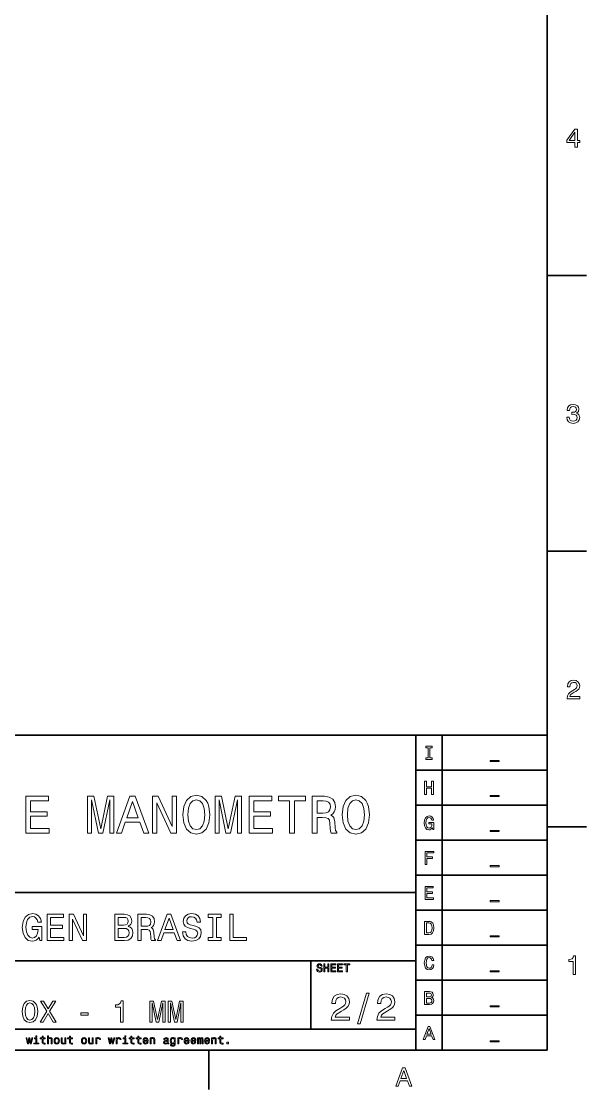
# Model space of a CAD drawing. Extents: x 0 to 594, y 0 to 420.
# Drawn here: x 483.9 to 591.5, y 2.5 to 205.8 of the extents above; entities that cross this region are included whole.
import ezdxf

# ---------------------------------------------------------------- set-up
doc = ezdxf.new("R2010")
doc.units = 0

msp = doc.modelspace()

# ---------------------------------------------------------------- linework, layer by layer
at = {"color": 7, "lineweight": 35}
for p, q in [((584, 10), (584, 410)), ((394, 70), (584, 70)), ((559, 10), (559, 70)), ((564, 10), (564, 70)), ((584, 70), (584, 10)), ((559, 63.333332), (584, 63.333332)), ((559, 56.666668), (584, 56.666668)), ((559, 50), (584, 50)), ((559, 43.333332), (584, 43.333332)), ((394, 40), (559, 40)), ((559, 36.666668), (584, 36.666668)), ((559, 30), (584, 30)), ((394, 27), (559, 27)), ((559, 23.333334), (584, 23.333334)), ((559, 16.666666), (584, 16.666666)), ((394, 14), (559, 14)), ((10, 10), (584, 10)), ((394, 10), (584, 10))]:
    msp.add_line(p, q, dxfattribs=at)
at = {"color": 7, "lineweight": 35, "ltscale": 0.1875}
for p, q in [((584, 157.5), (591.5, 157.5)), ((584, 105), (591.5, 105)), ((584, 52.5), (591.5, 52.5)), ((519.599976, 10), (519.599976, 2.5))]:
    msp.add_line(p, q, dxfattribs=at)
at = {"color": 7, "lineweight": 35, "ltscale": 0.325}
msp.add_line((539, 14), (539, 27), dxfattribs=at)
at = {"color": 7, "lineweight": 13}
for points in [[(589.277405, 181.916794), (589.731262, 181.916794), (589.731262, 182.784225), (590.23053, 182.784225), (590.23053, 183.187683), (589.731262, 183.187683), (589.731262, 185.341141), (589.272339, 185.341141), (587.739197, 183.228027), (587.739197, 182.784225), (589.277405, 182.784225)], [(588.162842, 183.187683), (589.277405, 184.756134), (589.277405, 183.187683)], [(587.729126, 130.51622), (587.729126, 130.480911), (587.809814, 129.996765), (588.046814, 129.633652), (588.420044, 129.401657), (588.914246, 129.315933), (589.438782, 129.401657), (589.832153, 129.623566), (590.08429, 129.976593), (590.175049, 130.430481), (590.134705, 130.728027), (590.023804, 130.970108), (589.842224, 131.156708), (589.600159, 131.292877), (589.927979, 131.565216), (590.043945, 131.998932), (589.968323, 132.392303), (589.751465, 132.68985), (589.398438, 132.87645), (588.914246, 132.942017), (588.460388, 132.861313), (588.112427, 132.63942), (587.885437, 132.286392), (587.809814, 131.817368), (587.809814, 131.782074), (588.258667, 131.782074), (588.299011, 132.104828), (588.430115, 132.336823), (588.641907, 132.478027), (588.939514, 132.528473), (589.201721, 132.488113), (589.393372, 132.382217), (589.509399, 132.210739), (589.554749, 131.97876), (589.509399, 131.731628), (589.388306, 131.565216), (589.176514, 131.46434), (588.889038, 131.434082), (588.692383, 131.439133), (588.692383, 131.04071), (588.939514, 131.050797), (589.257202, 131.005417), (589.494263, 130.884369), (589.635437, 130.687683), (589.685913, 130.430481), (589.630432, 130.13797), (589.484131, 129.921112), (589.252197, 129.784943), (588.944519, 129.739563), (588.626831, 129.789993), (588.394836, 129.941284), (588.248535, 130.183365), (588.193115, 130.51622)], [(587.76947, 76.916786), (590.175049, 76.916786), (590.175049, 77.350502), (588.273804, 77.350502), (588.3797, 77.587532), (588.561218, 77.784218), (589.121033, 78.142288), (589.418579, 78.293587), (589.751465, 78.510445), (589.988464, 78.762604), (590.124634, 79.060158), (590.175049, 79.398056), (590.089355, 79.821686), (589.852295, 80.154541), (589.489197, 80.366356), (589.020203, 80.442001), (588.536011, 80.35627), (588.167847, 80.119232), (587.930847, 79.740997), (587.850159, 79.241714), (587.850159, 79.171112), (588.309082, 79.171112), (588.309082, 79.211456), (588.354492, 79.554398), (588.490662, 79.806557), (588.70752, 79.967941), (588.994934, 80.023415), (589.287476, 79.972984), (589.504333, 79.846901), (589.645569, 79.650215), (589.695984, 79.403099), (589.660645, 79.171112), (589.564819, 78.974426), (589.403442, 78.802956), (589.18158, 78.651657), (588.884033, 78.490273), (588.389771, 78.177589), (588.041809, 77.844742), (587.835022, 77.441284), (587.76947, 76.931915)], [(561.33429, 65.659821), (560.87323, 65.659821), (560.87323, 65.357224), (562.126831, 65.357224), (562.126831, 65.659821), (561.66571, 65.659821), (561.66571, 67.554626), (562.126831, 67.554626), (562.126831, 67.857224), (560.87323, 67.857224), (560.87323, 67.554626), (561.33429, 67.554626)], [(573.132568, 65.140724), (573.132568, 64.938995), (574.867432, 64.938995), (574.867432, 65.140724)], [(560.664246, 58.690563), (560.999268, 58.690563), (560.999268, 59.864914), (562.000732, 59.864914), (562.000732, 58.690563), (562.332153, 58.690563), (562.332153, 61.190563), (562.000732, 61.190563), (562.000732, 60.171112), (560.999268, 60.171112), (560.999268, 61.190563), (560.664246, 61.190563)], [(484.737732, 51.333572), (489.175781, 51.333572), (489.175781, 52.180836), (485.66571, 52.180836), (485.66571, 54.551151), (488.792511, 54.551151), (488.792511, 55.388329), (485.66571, 55.388329), (485.66571, 57.486309), (489.095093, 57.486309), (489.095093, 58.333572), (484.737732, 58.333572)], [(496.478394, 51.333572), (497.255035, 51.333572), (497.255035, 57.688038), (498.566284, 51.333572), (499.433716, 51.333572), (500.734863, 57.688038), (500.734863, 51.333572), (501.521606, 51.333572), (501.521606, 58.333572), (500.291077, 58.333572), (499, 52.160664), (497.719025, 58.333572), (496.478394, 58.333572)], [(502.005768, 51.333572), (502.933716, 51.333572), (503.670013, 53.391209), (506.463989, 53.391209), (507.200287, 51.333572), (508.148407, 51.333572), (505.586456, 58.343658), (504.557617, 58.343658)], [(503.992798, 54.248558), (505.072052, 57.335014), (506.151306, 54.248558)], [(508.84436, 51.333572), (509.681549, 51.333572), (509.681549, 57.072765), (512.364563, 51.333572), (513.443787, 51.333572), (513.443787, 58.333572), (512.596558, 58.333572), (512.596558, 52.594379), (509.943787, 58.333572), (508.84436, 58.333572)], [(514.623901, 54.833572), (514.805481, 53.260086), (515.329956, 52.100143), (516.146973, 51.384007), (517.216125, 51.14193), (518.275208, 51.384007), (519.102295, 52.100143), (519.616699, 53.260086), (519.80835, 54.833572), (519.616699, 56.396973), (519.394775, 57.032421), (519.102295, 57.556915), (518.275208, 58.273052), (517.770874, 58.454609), (517.216125, 58.525215), (516.136902, 58.273052), (515.319885, 57.567001), (514.805481, 56.407059)], [(515.592224, 54.833572), (515.703186, 56.054031), (516.036011, 56.951729), (516.550415, 57.496395), (517.216125, 57.688038), (517.871765, 57.496395), (518.386169, 56.941643), (518.718994, 56.043945), (518.840027, 54.833572), (518.718994, 53.61311), (518.386169, 52.715416), (517.871765, 52.17075), (517.216125, 51.989193), (516.550415, 52.17075), (516.036011, 52.715416), (515.703186, 53.603024)], [(520.766541, 51.333572), (521.543213, 51.333572), (521.543213, 57.688038), (522.854431, 51.333572), (523.721924, 51.333572), (525.023071, 57.688038), (525.023071, 51.333572), (525.809814, 51.333572), (525.809814, 58.333572), (524.579224, 58.333572), (523.288208, 52.160664), (522.007202, 58.333572), (520.766541, 58.333572)], [(527.242065, 51.333572), (531.680115, 51.333572), (531.680115, 52.180836), (528.170044, 52.180836), (528.170044, 54.551151), (531.296814, 54.551151), (531.296814, 55.388329), (528.170044, 55.388329), (528.170044, 57.486309), (531.599426, 57.486309), (531.599426, 58.333572), (527.242065, 58.333572)], [(534.968262, 51.333572), (535.89624, 51.333572), (535.89624, 57.486309), (538.014404, 57.486309), (538.014404, 58.333572), (532.840027, 58.333572), (532.840027, 57.486309), (534.968262, 57.486309)], [(539.255005, 51.333572), (540.193054, 51.333572), (540.193054, 54.288902), (541.151306, 54.288902), (541.8573, 54.258644), (542.301147, 54.117435), (542.543213, 53.78458), (542.644043, 53.18948), (542.694519, 52.2817), (542.755005, 51.6866), (542.876099, 51.333572), (543.93512, 51.333572), (543.93512, 51.525215), (543.703125, 51.807636), (543.622437, 52.33213), (543.55188, 53.461815), (543.380371, 54.298988), (543.148376, 54.561237), (542.785278, 54.75288), (543.188721, 55.005043), (543.471191, 55.358067), (543.65271, 55.801872), (543.713257, 56.336456), (543.572021, 57.183716), (543.168579, 57.819164), (542.502869, 58.20245), (541.595093, 58.333572), (539.255005, 58.333572)], [(541.332825, 57.476223), (541.94812, 57.415707), (542.381836, 57.224064), (542.654175, 56.871037), (542.744934, 56.31628), (542.644043, 55.731266), (542.371765, 55.378242), (541.907776, 55.196686), (541.272339, 55.146252), (540.193054, 55.146252), (540.193054, 57.476223)], [(544.984131, 54.833572), (545.16571, 53.260086), (545.690186, 52.100143), (546.507202, 51.384007), (547.576355, 51.14193), (548.635437, 51.384007), (549.462524, 52.100143), (549.976929, 53.260086), (550.168579, 54.833572), (549.976929, 56.396973), (549.755005, 57.032421), (549.462524, 57.556915), (548.635437, 58.273052), (548.131104, 58.454609), (547.576355, 58.525215), (546.49707, 58.273052), (545.680115, 57.567001), (545.16571, 56.407059)], [(545.952454, 54.833572), (546.063354, 56.054031), (546.39624, 56.951729), (546.910645, 57.496395), (547.576355, 57.688038), (548.231995, 57.496395), (548.746399, 56.941643), (549.079224, 56.043945), (549.200256, 54.833572), (549.079224, 53.61311), (548.746399, 52.715416), (548.231995, 52.17075), (547.576355, 51.989193), (546.910645, 52.17075), (546.39624, 52.715416), (546.063354, 53.603024)], [(573.132568, 58.474064), (573.132568, 58.272335), (574.867432, 58.272335), (574.867432, 58.474064)], [(562.159241, 52.35891), (562.220459, 52.023895), (562.400574, 52.023895), (562.400574, 53.37476), (561.489197, 53.37476), (561.489197, 53.068565), (562.051147, 53.068565), (562.051147, 53.046951), (562.007935, 52.715538), (561.892639, 52.470581), (561.716125, 52.315681), (561.496399, 52.265251), (561.251465, 52.33009), (561.060547, 52.524616), (560.938049, 52.845222), (560.894836, 53.284702), (560.934448, 53.720581), (561.056946, 54.041187), (561.251465, 54.23571), (561.514404, 54.304153), (561.694519, 54.268131), (561.842224, 54.167267), (561.950317, 53.997959), (562.011536, 53.771015), (562.368164, 53.771015), (562.274475, 54.116837), (562.097961, 54.376202), (561.849426, 54.534702), (561.536011, 54.592339), (561.125366, 54.502281), (560.815552, 54.239311), (560.617432, 53.825047), (560.549011, 53.273895), (560.617432, 52.719139), (560.815552, 52.304874), (561.107361, 52.041908), (561.474792, 51.955452), (561.680115, 51.984268), (561.863831, 52.056316), (562.022339, 52.182396)], [(573.132568, 51.807396), (573.132568, 51.605667), (574.867432, 51.605667), (574.867432, 51.807396)], [(560.761536, 45.357231), (561.096558, 45.357231), (561.096558, 46.506367), (562.148438, 46.506367), (562.148438, 46.805359), (561.096558, 46.805359), (561.096558, 47.554638), (562.389771, 47.554638), (562.389771, 47.857231), (560.761536, 47.857231)], [(573.132568, 45.140732), (573.132568, 44.939003), (574.867432, 44.939003), (574.867432, 45.140732)], [(560.74353, 38.690563), (562.328552, 38.690563), (562.328552, 38.993156), (561.074951, 38.993156), (561.074951, 39.839699), (562.19165, 39.839699), (562.19165, 40.138691), (561.074951, 40.138691), (561.074951, 40.88797), (562.299744, 40.88797), (562.299744, 41.190563), (560.74353, 41.190563)], [(573.132568, 38.474064), (573.132568, 38.272335), (574.867432, 38.272335), (574.867432, 38.474064)], [(487.306915, 31.551153), (487.429382, 30.881124), (487.789612, 30.881124), (487.789612, 33.582855), (485.966858, 33.582855), (485.966858, 32.970463), (487.090759, 32.970463), (487.090759, 32.927235), (487.004303, 32.264408), (486.773773, 31.774496), (486.420746, 31.464699), (485.981262, 31.363834), (485.491333, 31.493517), (485.109497, 31.882565), (484.864532, 32.523777), (484.778076, 33.402737), (484.85733, 34.274498), (485.102295, 34.915707), (485.491333, 35.304756), (486.017273, 35.441643), (486.377502, 35.369598), (486.672913, 35.16787), (486.889038, 34.82925), (487.011536, 34.375362), (487.724792, 34.375362), (487.537445, 35.067001), (487.184418, 35.585735), (486.687317, 35.902737), (486.060516, 36.018013), (485.239197, 35.837898), (484.619598, 35.311958), (484.223328, 34.483429), (484.086456, 33.381126), (484.223328, 32.271614), (484.619598, 31.443085), (485.203156, 30.917147), (485.938019, 30.744236), (486.348694, 30.801874), (486.716125, 30.945967), (487.033142, 31.198128)], [(488.812683, 30.881124), (491.982697, 30.881124), (491.982697, 31.486311), (489.475494, 31.486311), (489.475494, 33.179394), (491.708923, 33.179394), (491.708923, 33.777378), (489.475494, 33.777378), (489.475494, 35.275936), (491.925049, 35.275936), (491.925049, 35.881126), (488.812683, 35.881126)], [(493.020172, 30.881124), (493.618134, 30.881124), (493.618134, 34.980549), (495.534576, 30.881124), (496.305481, 30.881124), (496.305481, 35.881126), (495.700287, 35.881126), (495.700287, 31.7817), (493.805481, 35.881126), (493.020172, 35.881126)], [(504.237732, 33.582855), (504.742065, 34.000721), (504.871765, 34.2817), (504.914978, 34.627522), (504.82132, 35.16787), (504.540344, 35.556915), (504.086456, 35.79467), (503.452454, 35.881126), (501.672913, 35.881126), (501.672913, 30.881124), (503.553314, 30.881124), (504.223328, 30.981989), (504.720459, 31.277378), (505.030243, 31.745678), (505.138306, 32.379684), (505.073486, 32.804756), (504.900574, 33.157784), (504.619598, 33.417149)], [(503.315552, 33.806198), (502.335724, 33.806198), (502.335724, 35.283142), (503.373199, 35.283142), (503.762238, 35.239914), (504.036011, 35.110229), (504.201721, 34.886887), (504.259369, 34.555477), (504.194519, 34.224064), (504.021606, 33.993515), (503.726227, 33.849422)], [(506.067719, 30.881124), (506.737732, 30.881124), (506.737732, 32.992077), (507.42218, 32.992077), (507.926514, 32.970463), (508.2435, 32.869598), (508.416412, 32.631844), (508.488464, 32.206772), (508.524475, 31.558357), (508.567719, 31.133286), (508.654175, 30.881124), (509.410645, 30.881124), (509.410645, 31.018013), (509.244934, 31.219742), (509.187317, 31.594381), (509.136871, 32.401299), (509.014404, 32.999279), (508.848694, 33.1866), (508.589325, 33.323486), (508.877502, 33.503601), (509.079254, 33.755764), (509.208923, 34.072765), (509.252167, 34.454613), (509.151306, 35.059799), (508.863098, 35.513687), (508.387604, 35.787464), (507.739197, 35.881126), (506.067719, 35.881126)], [(507.55188, 35.268734), (507.991333, 35.225506), (508.301147, 35.088615), (508.495667, 34.836456), (508.560516, 34.440201), (508.488464, 34.022335), (508.293945, 33.770172), (507.962524, 33.640491), (507.508636, 33.604469), (506.737732, 33.604469), (506.737732, 35.268734)], [(509.82132, 30.881124), (510.484131, 30.881124), (511.010071, 32.350864), (513.005737, 32.350864), (513.531677, 30.881124), (514.208923, 30.881124), (512.378967, 35.888329), (511.644073, 35.888329)], [(511.240631, 32.963257), (512.011536, 35.16787), (512.78241, 32.963257)], [(515.210388, 32.530979), (514.554749, 32.530979), (514.698853, 31.767292), (515.059082, 31.205332), (515.613831, 30.866714), (516.363098, 30.744236), (517.105164, 30.85951), (517.659912, 31.176514), (518.012939, 31.673632), (518.142639, 32.32925), (518.034546, 32.920029), (517.731995, 33.301872), (517.242065, 33.554035), (516.586426, 33.741356), (516.024475, 33.878242), (515.657043, 34.036743), (515.44812, 34.267292), (515.383301, 34.627522), (515.44812, 34.951729), (515.635437, 35.196686), (515.923645, 35.362392), (516.319885, 35.420029), (516.723328, 35.347984), (517.040344, 35.153458), (517.249268, 34.82925), (517.350159, 34.389771), (518.005737, 34.389771), (518.005737, 34.404179), (517.890503, 35.081413), (517.55188, 35.585735), (517.018738, 35.902737), (516.298279, 36.010807), (515.649841, 35.902737), (515.145508, 35.600143), (514.821289, 35.131844), (514.706055, 34.526657), (514.799683, 33.986313), (515.073486, 33.618877), (515.505737, 33.37392), (516.096558, 33.1866), (516.680115, 33.020893), (517.119568, 32.862392), (517.386169, 32.631844), (517.479797, 32.257206), (517.393372, 31.87536), (517.170044, 31.587177), (516.831421, 31.407061), (516.391907, 31.349424), (515.902039, 31.428675), (515.527344, 31.659222), (515.289612, 32.033863)], [(520.354492, 31.486311), (519.432251, 31.486311), (519.432251, 30.881124), (521.939453, 30.881124), (521.939453, 31.486311), (521.017273, 31.486311), (521.017273, 35.275936), (521.939453, 35.275936), (521.939453, 35.881126), (519.432251, 35.881126), (519.432251, 35.275936), (520.354492, 35.275936)], [(523.560547, 30.881124), (526.773804, 30.881124), (526.773804, 31.486311), (524.223328, 31.486311), (524.223328, 35.881126), (523.560547, 35.881126)], [(503.47406, 31.479107), (502.335724, 31.479107), (502.335724, 33.201008), (503.40921, 33.201008), (503.863098, 33.150578), (504.187317, 32.999279), (504.381836, 32.739914), (504.446686, 32.365273), (504.381836, 31.969021), (504.201721, 31.695246), (503.899139, 31.529539)], [(561.496399, 34.523895), (560.664246, 34.523895), (560.664246, 32.023895), (561.496399, 32.023895), (561.889038, 32.103146), (562.180847, 32.344501), (562.360962, 32.737152), (562.425781, 33.273895), (562.368164, 33.821445), (562.296143, 34.037582), (562.195251, 34.210495), (561.903442, 34.444645), (561.712524, 34.502281)], [(561.471191, 34.224903), (561.744934, 34.170868), (561.932251, 34.005165), (562.043945, 33.709774), (562.079956, 33.273895), (562.040344, 32.852425), (561.92865, 32.557037), (561.737732, 32.380524), (561.471191, 32.322887), (560.999268, 32.322887), (560.999268, 34.224903)], [(573.132568, 31.807396), (573.132568, 31.605667), (574.867432, 31.605667), (574.867432, 31.807396)], [(540.309082, 25.413544), (540.112366, 25.413544), (540.15564, 25.184437), (540.263672, 25.015848), (540.430115, 24.914265), (540.654907, 24.87752), (540.877502, 24.912102), (541.043945, 25.007204), (541.149841, 25.15634), (541.188782, 25.353025), (541.156311, 25.530258), (541.065552, 25.644812), (540.918579, 25.720461), (540.721924, 25.776655), (540.553284, 25.817722), (540.443054, 25.865273), (540.380432, 25.934437), (540.360962, 26.042505), (540.380432, 26.139769), (540.436584, 26.213255), (540.523071, 26.262968), (540.641907, 26.280258), (540.762939, 26.258644), (540.858093, 26.200287), (540.920776, 26.103025), (540.950989, 25.97118), (541.147705, 25.97118), (541.147705, 25.975504), (541.113098, 26.178673), (541.011536, 26.329969), (540.851563, 26.425072), (540.635437, 26.457491), (540.440918, 26.425072), (540.289612, 26.334293), (540.192383, 26.193804), (540.157776, 26.012247), (540.185852, 25.850143), (540.268005, 25.739912), (540.397705, 25.666426), (540.574951, 25.610229), (540.75, 25.560518), (540.881836, 25.512968), (540.961792, 25.443804), (540.989929, 25.331411), (540.963989, 25.216858), (540.896973, 25.130402), (540.79541, 25.076368), (540.663574, 25.059076), (540.516541, 25.082851), (540.404175, 25.152016), (540.332825, 25.264408)], [(562.083557, 26.286623), (562.011536, 25.984028), (561.892639, 25.767891), (561.726929, 25.634605), (561.53241, 25.591377), (561.298279, 25.656219), (561.114563, 25.850742), (560.992065, 26.167746), (560.952454, 26.607227), (560.992065, 27.043106), (561.110962, 27.363712), (561.294678, 27.558235), (561.53241, 27.62668), (561.705322, 27.590656), (561.853027, 27.489792), (561.968323, 27.327688), (562.047546, 27.104345), (562.389771, 27.104345), (562.281677, 27.446564), (562.09436, 27.705931), (561.838623, 27.868034), (561.53241, 27.925671), (561.150574, 27.835613), (560.858765, 27.583452), (560.671448, 27.169188), (560.606628, 26.607227), (560.671448, 26.045267), (560.858765, 25.631002), (561.150574, 25.375238), (561.53241, 25.288784), (561.867432, 25.357227), (562.137634, 25.548149), (562.328552, 25.861549), (562.429382, 26.286623)], [(588.909241, 24.416786), (589.368164, 24.416786), (589.368164, 27.942001), (589.025208, 27.942001), (588.934448, 27.634365), (588.752869, 27.427593), (588.475525, 27.306557), (588.092224, 27.266211), (588.092224, 26.90814), (588.909241, 26.90814)], [(541.450317, 24.918587), (541.651306, 24.918587), (541.651306, 25.623198), (542.252136, 25.623198), (542.252136, 24.918587), (542.450989, 24.918587), (542.450989, 26.418587), (542.252136, 26.418587), (542.252136, 25.806915), (541.651306, 25.806915), (541.651306, 26.418587), (541.450317, 26.418587)], [(542.799011, 24.918587), (543.75, 24.918587), (543.75, 25.100143), (542.997864, 25.100143), (542.997864, 25.608068), (543.667847, 25.608068), (543.667847, 25.787462), (542.997864, 25.787462), (542.997864, 26.23703), (543.732727, 26.23703), (543.732727, 26.418587), (542.799011, 26.418587)], [(544.100159, 24.918587), (545.051147, 24.918587), (545.051147, 25.100143), (544.299011, 25.100143), (544.299011, 25.608068), (544.968994, 25.608068), (544.968994, 25.787462), (544.299011, 25.787462), (544.299011, 26.23703), (545.033875, 26.23703), (545.033875, 26.418587), (544.100159, 26.418587)], [(545.755737, 24.918587), (545.95459, 24.918587), (545.95459, 26.23703), (546.408508, 26.23703), (546.408508, 26.418587), (545.299683, 26.418587), (545.299683, 26.23703), (545.755737, 26.23703)], [(573.132568, 25.14073), (573.132568, 24.939001), (574.867432, 24.939001), (574.867432, 25.14073)], [(542.904907, 15.700288), (546.341553, 15.700288), (546.341553, 16.319885), (543.625366, 16.319885), (543.776672, 16.658501), (544.036072, 16.939482), (544.835754, 17.451008), (545.260803, 17.667147), (545.736328, 17.976944), (546.074951, 18.337175), (546.26947, 18.762247), (546.341553, 19.244957), (546.219055, 19.850143), (545.880432, 20.325647), (545.361694, 20.628242), (544.69165, 20.736311), (544, 20.613832), (543.47406, 20.275215), (543.135498, 19.734871), (543.020203, 19.021614), (543.020203, 18.92075), (543.675842, 18.92075), (543.675842, 18.978386), (543.740662, 19.4683), (543.935181, 19.828529), (544.244995, 20.059078), (544.65564, 20.138329), (545.073486, 20.066282), (545.383301, 19.886166), (545.585022, 19.605186), (545.657104, 19.252161), (545.606628, 18.92075), (545.469788, 18.639769), (545.239197, 18.394812), (544.922241, 18.178675), (544.497131, 17.948126), (543.791077, 17.50144), (543.293945, 17.025936), (542.998596, 16.449568), (542.904907, 15.721902)], [(547.876099, 15.030259), (548.37323, 15.030259), (550.11676, 20.837175), (549.612427, 20.837175)], [(551.579285, 15.700288), (555.015869, 15.700288), (555.015869, 16.319885), (552.299744, 16.319885), (552.45105, 16.658501), (552.710388, 16.939482), (553.510132, 17.451008), (553.935181, 17.667147), (554.410706, 17.976944), (554.749329, 18.337175), (554.943848, 18.762247), (555.015869, 19.244957), (554.893372, 19.850143), (554.55481, 20.325647), (554.036072, 20.628242), (553.366028, 20.736311), (552.674377, 20.613832), (552.148438, 20.275215), (551.809814, 19.734871), (551.69458, 19.021614), (551.69458, 18.92075), (552.350159, 18.92075), (552.350159, 18.978386), (552.415039, 19.4683), (552.609558, 19.828529), (552.919312, 20.059078), (553.330017, 20.138329), (553.747864, 20.066282), (554.057678, 19.886166), (554.259399, 19.605186), (554.331421, 19.252161), (554.281006, 18.92075), (554.144104, 18.639769), (553.913574, 18.394812), (553.596558, 18.178675), (553.171509, 17.948126), (552.465454, 17.50144), (551.968323, 17.025936), (551.672913, 16.449568), (551.579285, 15.721902)], [(561.950317, 20.041426), (562.202454, 20.250359), (562.267273, 20.39085), (562.288879, 20.563761), (562.242065, 20.833933), (562.101563, 21.028458), (561.874634, 21.147333), (561.557617, 21.190561), (560.667847, 21.190561), (560.667847, 18.690561), (561.608093, 18.690561), (561.943115, 18.740993), (562.19165, 18.888687), (562.346558, 19.122837), (562.400574, 19.43984), (562.368164, 19.652376), (562.281677, 19.82889), (562.141235, 19.958572)], [(561.489197, 20.153097), (560.999268, 20.153097), (560.999268, 20.891569), (561.518005, 20.891569), (561.712524, 20.869957), (561.849426, 20.805115), (561.932251, 20.693443), (561.961121, 20.527737), (561.92865, 20.36203), (561.842224, 20.246758), (561.694519, 20.174711)], [(484.048981, 17.360229), (484.15271, 16.461096), (484.452423, 15.798271), (484.919281, 15.389049), (485.530243, 15.25072), (486.135437, 15.389049), (486.608063, 15.798271), (486.902008, 16.461096), (487.011505, 17.360229), (486.902008, 18.253601), (486.775208, 18.616714), (486.608063, 18.916426), (486.135437, 19.325649), (485.847229, 19.429394), (485.530243, 19.46974), (484.913513, 19.325649), (484.446655, 18.92219), (484.15271, 18.259365)], [(484.602295, 17.360229), (484.66568, 18.057636), (484.855896, 18.570604), (485.149841, 18.881844), (485.530243, 18.991354), (485.904877, 18.881844), (486.198822, 18.564842), (486.389038, 18.051872), (486.458191, 17.360229), (486.389038, 16.662825), (486.198822, 16.149857), (485.904877, 15.838616), (485.530243, 15.73487), (485.149841, 15.838616), (484.855896, 16.149857), (484.66568, 16.657061)], [(487.472595, 15.36023), (488.077789, 15.36023), (488.994232, 16.979828), (489.927948, 15.36023), (490.538879, 15.36023), (489.288177, 17.417868), (490.475494, 19.365993), (489.893341, 19.365993), (489.011505, 17.884726), (488.146942, 19.365993), (487.541779, 19.365993), (488.723328, 17.412104)], [(502.775208, 15.36023), (503.299683, 15.36023), (503.299683, 19.38905), (502.907776, 19.38905), (502.804016, 19.037464), (502.596527, 18.801153), (502.27951, 18.662825), (501.841492, 18.616714), (501.841492, 18.207493), (502.775208, 18.207493)], [(508.377502, 15.36023), (508.82132, 15.36023), (508.82132, 18.991354), (509.570587, 15.36023), (510.066254, 15.36023), (510.809784, 18.991354), (510.809784, 15.36023), (511.259338, 15.36023), (511.259338, 19.360229), (510.556183, 19.360229), (509.81842, 15.832853), (509.086426, 19.360229), (508.377502, 19.360229)], [(511.84726, 15.36023), (512.291077, 15.36023), (512.291077, 18.991354), (513.040344, 15.36023), (513.536011, 15.36023), (514.279541, 18.991354), (514.279541, 15.36023), (514.729065, 15.36023), (514.729065, 19.360229), (514.02594, 19.360229), (513.288147, 15.832853), (512.556152, 19.360229), (511.84726, 19.360229)], [(561.56842, 18.989553), (560.999268, 18.989553), (560.999268, 19.850504), (561.536011, 19.850504), (561.763, 19.825287), (561.925049, 19.74964), (562.022339, 19.619957), (562.054749, 19.432636), (562.022339, 19.234509), (561.932251, 19.097622), (561.781006, 19.014769)], [(573.132568, 18.474064), (573.132568, 18.272335), (574.867432, 18.272335), (574.867432, 18.474064)], [(495.242065, 16.680115), (496.636871, 16.680115), (496.636871, 17.135447), (495.242065, 17.135447)], [(560.404907, 12.023895), (560.736328, 12.023895), (560.999268, 12.758765), (561.997131, 12.758765), (562.260071, 12.023895), (562.598694, 12.023895), (561.683716, 14.527497), (561.316284, 14.527497)], [(485.257233, 11.214337), (485.430115, 12.199928), (485.603027, 11.214337), (485.784607, 11.214337), (486.069885, 12.375), (485.886169, 12.375), (485.693817, 11.389409), (485.523071, 12.375), (485.335022, 12.375), (485.164276, 11.389409), (484.971924, 12.375), (484.790344, 12.375), (485.075684, 11.214337)], [(486.865295, 11.37428), (486.865295, 12.336096), (486.376831, 12.336096), (486.376831, 12.173991), (486.67511, 12.173991), (486.67511, 11.37428), (486.286041, 11.37428), (486.286041, 11.214337), (487.258667, 11.214337), (487.258667, 11.37428)], [(486.871765, 12.766211), (486.670776, 12.766211), (486.670776, 12.550073), (486.871765, 12.550073)], [(487.840088, 12.173991), (487.840088, 11.59258), (487.853058, 11.404539), (487.913574, 11.274856), (488.034607, 11.199207), (488.239929, 11.173271), (488.464722, 11.184078), (488.464722, 11.348343), (488.300446, 11.335375), (488.151306, 11.352666), (488.07135, 11.4067), (488.036774, 11.497478), (488.030273, 11.625), (488.030273, 12.173991), (488.464722, 12.173991), (488.464722, 12.336096), (488.030273, 12.336096), (488.030273, 12.675432), (487.840088, 12.675432), (487.840088, 12.336096), (487.511536, 12.336096), (487.511536, 12.173991)], [(488.8862, 11.214337), (489.076385, 11.214337), (489.076385, 11.884366), (489.095856, 12.037825), (489.158508, 12.150216), (489.255798, 12.21938), (489.385468, 12.245317), (489.489227, 12.223703), (489.554077, 12.165346), (489.586487, 12.068084), (489.59729, 11.938401), (489.59729, 11.214337), (489.787476, 11.214337), (489.787476, 11.977305), (489.778839, 12.130764), (489.739929, 12.258286), (489.612427, 12.375), (489.413574, 12.416066), (489.305481, 12.400937), (489.212555, 12.359871), (489.134766, 12.295029), (489.076385, 12.206412), (489.076385, 12.766211), (488.8862, 12.766211)], [(490.131165, 11.793588), (490.165741, 11.5299), (490.265167, 11.335375), (490.422943, 11.214337), (490.634766, 11.173271), (490.844421, 11.214337), (491.002197, 11.333214), (491.101624, 11.527738), (491.138367, 11.793588), (491.101624, 12.057277), (491.002197, 12.253963), (490.844421, 12.372839), (490.634766, 12.416066), (490.422943, 12.372839), (490.265167, 12.251801), (490.165741, 12.057277)], [(490.325684, 11.79575), (490.345123, 11.990274), (490.40564, 12.130764), (490.502899, 12.217219), (490.634766, 12.247478), (490.764435, 12.217219), (490.861694, 12.132925), (490.922211, 11.990274), (490.943848, 11.79575), (490.922211, 11.599064), (490.861694, 11.456412), (490.764435, 11.369957), (490.634766, 11.341859), (490.502899, 11.369957), (490.40564, 11.456412), (490.345123, 11.599064)], [(492.383301, 12.375), (492.193115, 12.375), (492.193115, 11.704971), (492.171509, 11.549352), (492.108826, 11.43696), (492.011566, 11.367796), (491.884033, 11.346182), (491.78244, 11.363473), (491.71759, 11.415346), (491.680847, 11.503963), (491.672211, 11.629323), (491.672211, 12.375), (491.482025, 12.375), (491.482025, 11.612032), (491.488495, 11.458573), (491.529572, 11.331052), (491.654938, 11.214337), (491.855927, 11.173271), (491.963989, 11.188401), (492.056946, 11.227305), (492.136902, 11.294309), (492.201752, 11.391571), (492.201752, 11.214337), (492.383301, 11.214337)], [(493.044708, 12.173991), (493.044708, 11.59258), (493.057678, 11.404539), (493.118195, 11.274856), (493.239227, 11.199207), (493.44455, 11.173271), (493.669342, 11.184078), (493.669342, 11.348343), (493.505066, 11.335375), (493.355957, 11.352666), (493.27597, 11.4067), (493.241394, 11.497478), (493.234894, 11.625), (493.234894, 12.173991), (493.669342, 12.173991), (493.669342, 12.336096), (493.234894, 12.336096), (493.234894, 12.675432), (493.044708, 12.675432), (493.044708, 12.336096), (492.716187, 12.336096), (492.716187, 12.173991)], [(495.335754, 11.793588), (495.370361, 11.5299), (495.469788, 11.335375), (495.627563, 11.214337), (495.839355, 11.173271), (496.049011, 11.214337), (496.206818, 11.333214), (496.306213, 11.527738), (496.342987, 11.793588), (496.306213, 12.057277), (496.206818, 12.253963), (496.049011, 12.372839), (495.839355, 12.416066), (495.627563, 12.372839), (495.469788, 12.251801), (495.370361, 12.057277)], [(495.530304, 11.79575), (495.549744, 11.990274), (495.61026, 12.130764), (495.70752, 12.217219), (495.839355, 12.247478), (495.969055, 12.217219), (496.066315, 12.132925), (496.126831, 11.990274), (496.148438, 11.79575), (496.126831, 11.599064), (496.066315, 11.456412), (495.969055, 11.369957), (495.839355, 11.341859), (495.70752, 11.369957), (495.61026, 11.456412), (495.549744, 11.599064)], [(497.587952, 12.375), (497.397736, 12.375), (497.397736, 11.704971), (497.376129, 11.549352), (497.313446, 11.43696), (497.216187, 11.367796), (497.088654, 11.346182), (496.987061, 11.363473), (496.922241, 11.415346), (496.885498, 11.503963), (496.876831, 11.629323), (496.876831, 12.375), (496.686646, 12.375), (496.686646, 11.612032), (496.693115, 11.458573), (496.734192, 11.331052), (496.859558, 11.214337), (497.060547, 11.173271), (497.16864, 11.188401), (497.261566, 11.227305), (497.341553, 11.294309), (497.406372, 11.391571), (497.406372, 11.214337), (497.587952, 11.214337)], [(498.065613, 11.214337), (498.255798, 11.214337), (498.255798, 11.877882), (498.275269, 12.037825), (498.333618, 12.152378), (498.428711, 12.221542), (498.556244, 12.245317), (498.651337, 12.230187), (498.722656, 12.18696), (498.7659, 12.113473), (498.781006, 12.01405), (498.973389, 12.01405), (498.947449, 12.189121), (498.876129, 12.314482), (498.757263, 12.39013), (498.595154, 12.416066), (498.484924, 12.398775), (498.389801, 12.355548), (498.305511, 12.282061), (498.238525, 12.182637), (498.238525, 12.375), (498.065613, 12.375)], [(500.871094, 11.214337), (501.044006, 12.199928), (501.216919, 11.214337), (501.398468, 11.214337), (501.683777, 12.375), (501.500061, 12.375), (501.307678, 11.389409), (501.136932, 12.375), (500.948883, 12.375), (500.778137, 11.389409), (500.585785, 12.375), (500.404236, 12.375), (500.689514, 11.214337)], [(501.969055, 11.214337), (502.159271, 11.214337), (502.159271, 11.877882), (502.178711, 12.037825), (502.237091, 12.152378), (502.332184, 12.221542), (502.459717, 12.245317), (502.55481, 12.230187), (502.626129, 12.18696), (502.669373, 12.113473), (502.684479, 12.01405), (502.876831, 12.01405), (502.850922, 12.189121), (502.779602, 12.314482), (502.660706, 12.39013), (502.498596, 12.416066), (502.388367, 12.398775), (502.293274, 12.355548), (502.208984, 12.282061), (502.141968, 12.182637), (502.141968, 12.375), (501.969055, 12.375)], [(503.780304, 11.37428), (503.780304, 12.336096), (503.29184, 12.336096), (503.29184, 12.173991), (503.590118, 12.173991), (503.590118, 11.37428), (503.20105, 11.37428), (503.20105, 11.214337), (504.173676, 11.214337), (504.173676, 11.37428)], [(503.786804, 12.766211), (503.585785, 12.766211), (503.585785, 12.550073), (503.786804, 12.550073)], [(504.755096, 12.173991), (504.755096, 11.59258), (504.768066, 11.404539), (504.828583, 11.274856), (504.949615, 11.199207), (505.154968, 11.173271), (505.37973, 11.184078), (505.37973, 11.348343), (505.215454, 11.335375), (505.066345, 11.352666), (504.986359, 11.4067), (504.951782, 11.497478), (504.945313, 11.625), (504.945313, 12.173991), (505.37973, 12.173991), (505.37973, 12.336096), (504.945313, 12.336096), (504.945313, 12.675432), (504.755096, 12.675432), (504.755096, 12.336096), (504.426575, 12.336096), (504.426575, 12.173991)], [(506.056244, 12.173991), (506.056244, 11.59258), (506.069214, 11.404539), (506.12973, 11.274856), (506.250793, 11.199207), (506.456116, 11.173271), (506.680908, 11.184078), (506.680908, 11.348343), (506.516632, 11.335375), (506.367493, 11.352666), (506.287537, 11.4067), (506.25293, 11.497478), (506.24646, 11.625), (506.24646, 12.173991), (506.680908, 12.173991), (506.680908, 12.336096), (506.24646, 12.336096), (506.24646, 12.675432), (506.056244, 12.675432), (506.056244, 12.336096), (505.727722, 12.336096), (505.727722, 12.173991)], [(507.268799, 11.739553), (508.029602, 11.739553), (508.031769, 11.82817), (507.997192, 12.076729), (507.902069, 12.262609), (507.750793, 12.375), (507.549774, 12.416066), (507.353088, 12.372839), (507.201782, 12.251801), (507.104523, 12.055116), (507.069946, 11.79575), (507.102356, 11.5299), (507.199615, 11.335375), (507.348755, 11.214337), (507.543274, 11.173271), (507.711884, 11.201369), (507.85022, 11.274856), (507.951782, 11.391571), (508.010132, 11.547191), (507.822113, 11.547191), (507.783203, 11.460735), (507.72699, 11.395893), (507.567078, 11.34402), (507.443848, 11.367796), (507.350922, 11.443444), (507.290405, 11.566643), (507.268799, 11.733069)], [(507.268799, 11.899496), (507.292572, 12.048632), (507.350922, 12.158862), (507.439545, 12.225864), (507.556244, 12.24964), (507.670807, 12.225864), (507.75943, 12.158862), (507.813477, 12.048632), (507.832916, 11.899496)], [(508.403503, 11.214337), (508.593719, 11.214337), (508.593719, 11.884366), (508.613159, 12.037825), (508.675842, 12.150216), (508.773132, 12.21938), (508.902802, 12.245317), (509.006531, 12.223703), (509.071381, 12.165346), (509.103821, 12.068084), (509.114624, 11.938401), (509.114624, 11.214337), (509.30481, 11.214337), (509.30481, 11.977305), (509.296173, 12.130764), (509.257263, 12.258286), (509.129761, 12.375), (508.930908, 12.416066), (508.820679, 12.400937), (508.727722, 12.359871), (508.647766, 12.290707), (508.585083, 12.197767), (508.585083, 12.375), (508.403503, 12.375)], [(511.695313, 11.365634), (511.695313, 11.35915), (511.706116, 11.285663), (511.738525, 11.233789), (511.874695, 11.192723), (511.980621, 11.210014), (511.980621, 11.356989), (511.935242, 11.350505), (511.874695, 11.378602), (511.863892, 11.465057), (511.863892, 12.065923), (511.837952, 12.21938), (511.762329, 12.32745), (511.630463, 12.392291), (511.44458, 12.416066), (511.263031, 12.39013), (511.129028, 12.316643), (511.044739, 12.202089), (511.016632, 12.050793), (511.016632, 12.037825), (511.187378, 12.037825), (511.202515, 12.128603), (511.250061, 12.193444), (511.327881, 12.232349), (511.43811, 12.247478), (511.544006, 12.236671), (511.619659, 12.204251), (511.665039, 12.148055), (511.680176, 12.070245), (511.671539, 11.979467), (511.636963, 11.934078), (511.550507, 11.912464), (511.388397, 11.895173), (511.202515, 11.856268), (511.070679, 11.787104), (510.992859, 11.679035), (510.969086, 11.519093), (510.990692, 11.376441), (511.057709, 11.270534), (511.165771, 11.20353), (511.314911, 11.179755), (511.51593, 11.225144)], [(513.210449, 11.266211), (513.210449, 12.375), (513.02887, 12.375), (513.02887, 12.18696), (512.879761, 12.357709), (512.78894, 12.400937), (512.687378, 12.416066), (512.503662, 12.372839), (512.361023, 12.251801), (512.268066, 12.057277), (512.235657, 11.79575), (512.268066, 11.532061), (512.361023, 11.337536), (512.503662, 11.214337), (512.687378, 11.173271), (512.791138, 11.188401), (512.877563, 11.227305), (513.02887, 11.391571), (513.02887, 11.227305), (513.011597, 11.097623), (512.96405, 11.004683), (512.873291, 10.950648), (512.737122, 10.931196), (512.618225, 10.944164), (512.533936, 10.976585), (512.484192, 11.032782), (512.469116, 11.10843), (512.2854, 11.10843), (512.2854, 11.099784), (512.313477, 10.961455), (512.399902, 10.857709), (512.538269, 10.790707), (512.726318, 10.766931), (512.95105, 10.799352), (513.10022, 10.89013), (513.184509, 11.047911)], [(512.432373, 11.79575), (512.451782, 11.988112), (512.510132, 12.130764), (512.600952, 12.215057), (512.721985, 12.245317), (512.849487, 12.215057), (512.94458, 12.130764), (513.00293, 11.988112), (513.024536, 11.79575), (513.00293, 11.599064), (512.94458, 11.458573), (512.849487, 11.372118), (512.721985, 11.34402), (512.600952, 11.372118), (512.510132, 11.458573), (512.451782, 11.601225)], [(513.679443, 11.214337), (513.86969, 11.214337), (513.86969, 11.877882), (513.889099, 12.037825), (513.94751, 12.152378), (514.042603, 12.221542), (514.170105, 12.245317), (514.265198, 12.230187), (514.336548, 12.18696), (514.379761, 12.113473), (514.394897, 12.01405), (514.587219, 12.01405), (514.561279, 12.189121), (514.48999, 12.314482), (514.371094, 12.39013), (514.208984, 12.416066), (514.098755, 12.398775), (514.003662, 12.355548), (513.919373, 12.282061), (513.852356, 12.182637), (513.852356, 12.375), (513.679443, 12.375)], [(515.075745, 11.739553), (515.836548, 11.739553), (515.838684, 11.82817), (515.804077, 12.076729), (515.708984, 12.262609), (515.557739, 12.375), (515.356689, 12.416066), (515.160034, 12.372839), (515.008728, 12.251801), (514.911438, 12.055116), (514.876892, 11.79575), (514.909302, 11.5299), (515.006531, 11.335375), (515.155701, 11.214337), (515.35022, 11.173271), (515.518799, 11.201369), (515.657104, 11.274856), (515.758728, 11.391571), (515.817078, 11.547191), (515.629028, 11.547191), (515.590149, 11.460735), (515.533936, 11.395893), (515.374023, 11.34402), (515.250793, 11.367796), (515.157837, 11.443444), (515.097351, 11.566643), (515.075745, 11.733069)], [(515.075745, 11.899496), (515.099487, 12.048632), (515.157837, 12.158862), (515.24646, 12.225864), (515.363159, 12.24964), (515.477722, 12.225864), (515.566345, 12.158862), (515.620361, 12.048632), (515.639832, 11.899496)], [(516.376892, 11.739553), (517.137695, 11.739553), (517.139832, 11.82817), (517.105286, 12.076729), (517.010132, 12.262609), (516.858887, 12.375), (516.657837, 12.416066), (516.461182, 12.372839), (516.309875, 12.251801), (516.212585, 12.055116), (516.17804, 11.79575), (516.210449, 11.5299), (516.307739, 11.335375), (516.456848, 11.214337), (516.651367, 11.173271), (516.819946, 11.201369), (516.958313, 11.274856), (517.059875, 11.391571), (517.118225, 11.547191), (516.930176, 11.547191), (516.891296, 11.460735), (516.835083, 11.395893), (516.675171, 11.34402), (516.551941, 11.367796), (516.458984, 11.443444), (516.398499, 11.566643), (516.376892, 11.733069)], [(516.376892, 11.899496), (516.400635, 12.048632), (516.458984, 12.158862), (516.547607, 12.225864), (516.664307, 12.24964), (516.77887, 12.225864), (516.867493, 12.158862), (516.92157, 12.048632), (516.940979, 11.899496)], [(517.435974, 11.214337), (517.611023, 11.214337), (517.611023, 11.990274), (517.621826, 12.106989), (517.654236, 12.191282), (517.703979, 12.240994), (517.768799, 12.260447), (517.820679, 12.243155), (517.855286, 12.199928), (517.872559, 12.126441), (517.879028, 12.029179), (517.879028, 11.214337), (518.043335, 11.214337), (518.043335, 11.990274), (518.054077, 12.104827), (518.086548, 12.189121), (518.138428, 12.240994), (518.203247, 12.260447), (518.255127, 12.243155), (518.289673, 12.199928), (518.31134, 12.029179), (518.31134, 11.214337), (518.486389, 11.214337), (518.486389, 12.016211), (518.475586, 12.182637), (518.440979, 12.310159), (518.371826, 12.387968), (518.25946, 12.416066), (518.127625, 12.372839), (518.026001, 12.247478), (517.946045, 12.370678), (517.812012, 12.416066), (517.688843, 12.372839), (517.604553, 12.251801), (517.604553, 12.375), (517.435974, 12.375)], [(518.979187, 11.739553), (519.73999, 11.739553), (519.742188, 11.82817), (519.707581, 12.076729), (519.612488, 12.262609), (519.461182, 12.375), (519.260132, 12.416066), (519.063477, 12.372839), (518.91217, 12.251801), (518.814941, 12.055116), (518.780334, 11.79575), (518.812744, 11.5299), (518.910034, 11.335375), (519.059143, 11.214337), (519.253662, 11.173271), (519.422241, 11.201369), (519.560608, 11.274856), (519.66217, 11.391571), (519.72052, 11.547191), (519.532471, 11.547191), (519.493591, 11.460735), (519.437378, 11.395893), (519.277466, 11.34402), (519.154236, 11.367796), (519.06134, 11.443444), (519.000793, 11.566643), (518.979187, 11.733069)], [(518.979187, 11.899496), (519.00293, 12.048632), (519.06134, 12.158862), (519.149902, 12.225864), (519.266663, 12.24964), (519.381226, 12.225864), (519.469849, 12.158862), (519.523865, 12.048632), (519.543335, 11.899496)], [(520.113892, 11.214337), (520.304138, 11.214337), (520.304138, 11.884366), (520.323547, 12.037825), (520.38623, 12.150216), (520.483521, 12.21938), (520.613159, 12.245317), (520.716919, 12.223703), (520.781799, 12.165346), (520.814209, 12.068084), (520.825012, 11.938401), (520.825012, 11.214337), (521.015198, 11.214337), (521.015198, 11.977305), (521.006592, 12.130764), (520.967651, 12.258286), (520.840149, 12.375), (520.641296, 12.416066), (520.531067, 12.400937), (520.43811, 12.359871), (520.358154, 12.290707), (520.295471, 12.197767), (520.295471, 12.375), (520.113892, 12.375)], [(521.670105, 12.173991), (521.670105, 11.59258), (521.683105, 11.404539), (521.743591, 11.274856), (521.864624, 11.199207), (522.069946, 11.173271), (522.294739, 11.184078), (522.294739, 11.348343), (522.130493, 11.335375), (521.981323, 11.352666), (521.901367, 11.4067), (521.866821, 11.497478), (521.860291, 11.625), (521.860291, 12.173991), (522.294739, 12.173991), (522.294739, 12.336096), (521.860291, 12.336096), (521.860291, 12.675432), (521.670105, 12.675432), (521.670105, 12.336096), (521.341553, 12.336096), (521.341553, 12.173991)], [(561.114563, 13.064961), (561.5, 14.167267), (561.885437, 13.064961)], [(511.673706, 11.620677), (511.647766, 11.508286), (511.578613, 11.42183), (511.474854, 11.365634), (511.347321, 11.346182), (511.265198, 11.356989), (511.206848, 11.391571), (511.170105, 11.452089), (511.159302, 11.536384), (511.167938, 11.612032), (511.202515, 11.666066), (511.340851, 11.726585), (511.51593, 11.752522), (511.673706, 11.804395)], [(523.014526, 11.214337), (523.312744, 11.214337), (523.312744, 11.536384), (523.014526, 11.536384)], [(573.132568, 11.807397), (573.132568, 11.605667), (574.867432, 11.605667), (574.867432, 11.807397)], [(555.16687, 3.166787), (555.630859, 3.166787), (555.999023, 4.195605), (557.395996, 4.195605), (557.76416, 3.166787), (558.23822, 3.166787), (556.957214, 6.67183), (556.44281, 6.67183)], [(556.1604, 4.624279), (556.700012, 6.167507), (557.239624, 4.624279)]]:
    msp.add_lwpolyline(points, close=True, dxfattribs=at)

doc.saveas('drawing.dxf')
